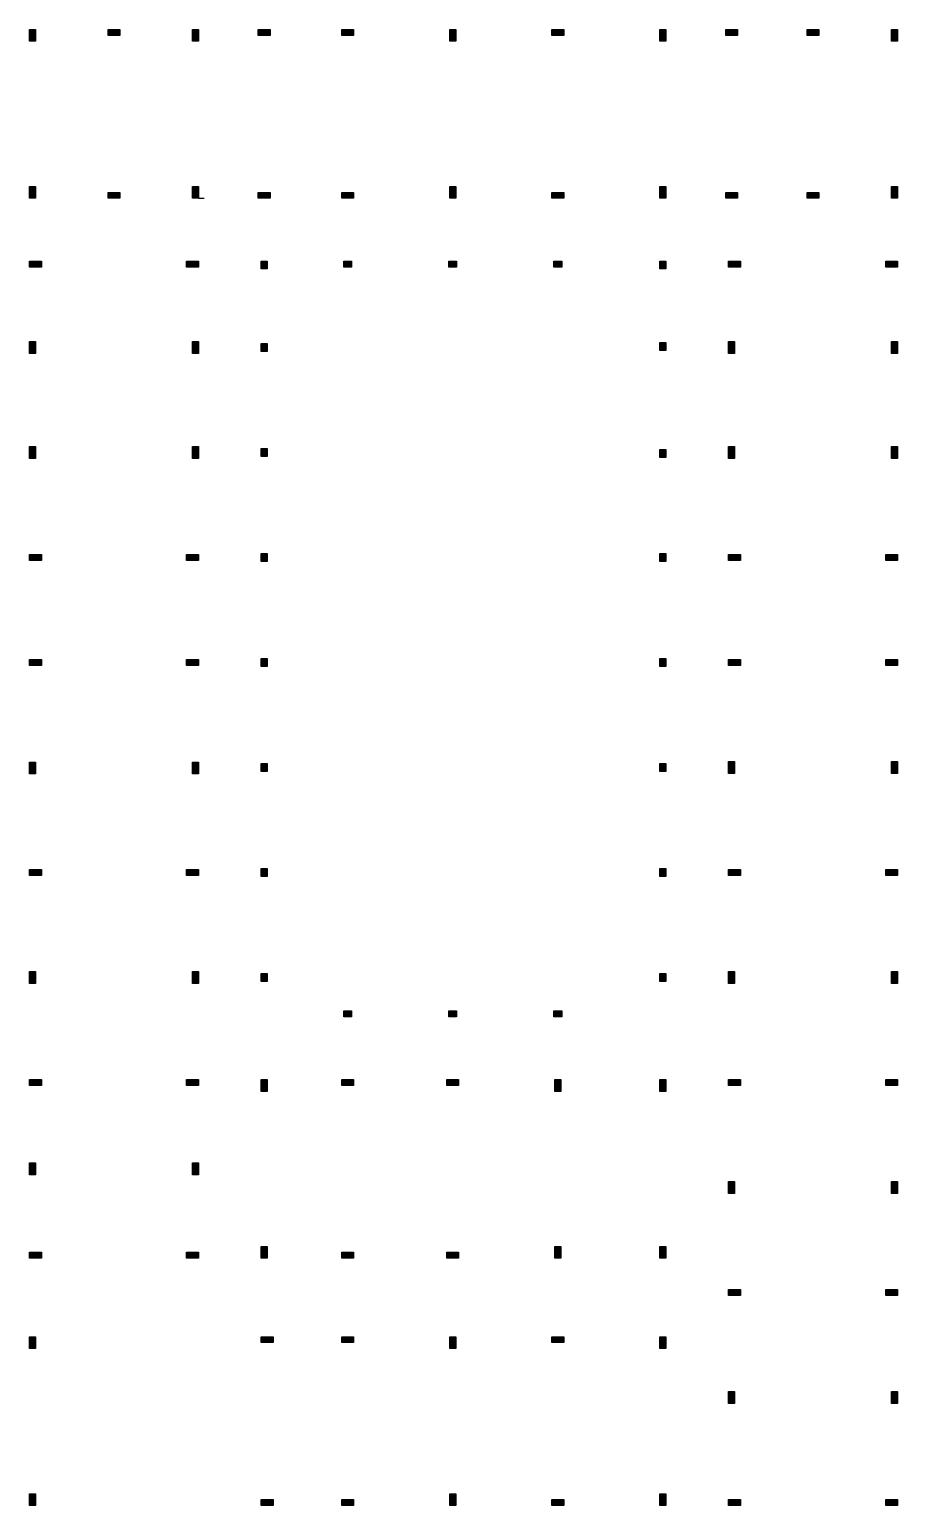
# Model space of a CAD drawing. Header units: metres. Extents: x 6102560 to 6120122, y -6664095 to -6659794.
# Drawn here: x 6120088.6 to 6120122.3, y -6664095.2 to -6664037.9 of the extents above.
import ezdxf

# ---------------------------------------------------------------- set-up
doc = ezdxf.new("R2010")
doc.units = ezdxf.units.M
doc.header["$LTSCALE"] = 500
doc.header["$MEASUREMENT"] = 0
doc.layers.get('0').update_dxf_attribs({"linetype": 'CONTINUOUS'})

# ---------------------------------------------------------------- blocks, each defined once
blk = doc.blocks.new('pillar')
h = blk.add_hatch(color=256)
h.dxf.hatch_style = 1
h.paths.add_polyline_path([(705689.1, -163837.8), (705689.1, -163853.8), (705696.1, -163853.8), (705696.1, -163837.8)])
h = blk.add_hatch(color=256)
h.dxf.hatch_style = 1
h.paths.add_polyline_path([(705809.1, -163844.8), (705825.1, -163844.8), (705825.1, -163837.8), (705809.1, -163837.8)])
h = blk.add_hatch(color=256)
h.dxf.hatch_style = 1
h.paths.add_polyline_path([(705938.1, -163837.8), (705938.1, -163853.8), (705945.1, -163853.8), (705945.1, -163837.8)])
h = blk.add_hatch(color=256)
h.dxf.hatch_style = 1
h.paths.add_polyline_path([(706038.6, -163844.8), (706054.6, -163844.8), (706054.6, -163837.8), (706038.6, -163837.8)])
h = blk.add_hatch(color=256)
h.dxf.hatch_style = 1
h.paths.add_polyline_path([(706166.1, -163844.8), (706182.1, -163844.8), (706182.1, -163837.8), (706166.1, -163837.8)])
h = blk.add_hatch(color=256)
h.dxf.hatch_style = 1
h.paths.add_polyline_path([(706331.1, -163837.8), (706331.1, -163853.8), (706338.1, -163853.8), (706338.1, -163837.8)])
h = blk.add_hatch(color=256)
h.dxf.hatch_style = 1
h.paths.add_polyline_path([(706487.1, -163844.8), (706503.1, -163844.8), (706503.1, -163837.8), (706487.1, -163837.8)])
h = blk.add_hatch(color=256)
h.dxf.hatch_style = 1
h.paths.add_polyline_path([(706652.1, -163837.8), (706652.1, -163853.8), (706659.1, -163853.8), (706659.1, -163837.8)])
h = blk.add_hatch(color=256)
h.dxf.hatch_style = 1
h.paths.add_polyline_path([(706752.6, -163844.8), (706768.6, -163844.8), (706768.6, -163837.8), (706752.6, -163837.8)])
h = blk.add_hatch(color=256)
h.dxf.hatch_style = 1
h.paths.add_polyline_path([(706877.1, -163844.8), (706893.1, -163844.8), (706893.1, -163837.8), (706877.1, -163837.8)])
h = blk.add_hatch(color=256)
h.dxf.hatch_style = 1
h.paths.add_polyline_path([(706877.1, -163844.8), (706893.1, -163844.8), (706893.1, -163837.8), (706877.1, -163837.8)])
h = blk.add_hatch(color=256)
h.dxf.hatch_style = 1
h.paths.add_polyline_path([(707006.1, -163837.8), (707006.1, -163853.8), (707013.1, -163853.8), (707013.1, -163837.8)])
h = blk.add_hatch(color=256)
h.dxf.hatch_style = 1
h.paths.add_polyline_path([(705689.1, -164077.8), (705689.1, -164093.8), (705696.1, -164093.8), (705696.1, -164077.8)])
h = blk.add_hatch(color=256)
h.dxf.hatch_style = 1
h.paths.add_polyline_path([(705938.1, -164077.8), (705938.1, -164093.8), (705945.1, -164093.8), (705945.1, -164077.8)])
h = blk.add_hatch(color=256)
h.dxf.hatch_style = 1
h.paths.add_polyline_path([(706331.1, -164077.8), (706331.1, -164093.8), (706338.1, -164093.8), (706338.1, -164077.8)])
h = blk.add_hatch(color=256)
h.dxf.hatch_style = 1
h.paths.add_polyline_path([(706652.1, -164077.8), (706652.1, -164093.8), (706659.1, -164093.8), (706659.1, -164077.8)])
h = blk.add_hatch(color=256)
h.dxf.hatch_style = 1
h.paths.add_polyline_path([(707006.1, -164077.8), (707006.1, -164093.8), (707013.1, -164093.8), (707013.1, -164077.8)])
h = blk.add_hatch(color=256)
h.dxf.hatch_style = 1
h.paths.add_polyline_path([(705809.1, -164093.8), (705825.1, -164093.8), (705825.1, -164086.8), (705809.1, -164086.8)])
h = blk.add_hatch(color=256)
h.dxf.hatch_style = 1
h.paths.add_polyline_path([(706038.6, -164093.8), (706054.6, -164093.8), (706054.6, -164086.8), (706038.6, -164086.8)])
h = blk.add_hatch(color=256)
h.dxf.hatch_style = 1
h.paths.add_polyline_path([(706166.1, -164093.8), (706182.1, -164093.8), (706182.1, -164086.8), (706166.1, -164086.8)])
h = blk.add_hatch(color=256)
h.dxf.hatch_style = 1
h.paths.add_polyline_path([(706487.1, -164093.8), (706503.1, -164093.8), (706503.1, -164086.8), (706487.1, -164086.8)])
h = blk.add_hatch(color=256)
h.dxf.hatch_style = 1
h.paths.add_polyline_path([(706752.6, -164093.8), (706768.6, -164093.8), (706768.6, -164086.8), (706752.6, -164086.8)])
h = blk.add_hatch(color=256)
h.dxf.hatch_style = 1
h.paths.add_polyline_path([(706752.6, -164093.8), (706768.6, -164093.8), (706768.6, -164086.8), (706752.6, -164086.8)])
h = blk.add_hatch(color=256)
h.dxf.hatch_style = 1
h.paths.add_polyline_path([(706877.1, -164093.8), (706893.1, -164093.8), (706893.1, -164086.8), (706877.1, -164086.8)])
h = blk.add_hatch(color=256)
h.dxf.hatch_style = 1
h.paths.add_polyline_path([(706877.1, -164093.8), (706893.1, -164093.8), (706893.1, -164086.8), (706877.1, -164086.8)])
h = blk.add_hatch(color=256)
h.dxf.hatch_style = 1
h.paths.add_polyline_path([(705689.1, -164198.8), (705705.1, -164198.8), (705705.1, -164191.8), (705689.1, -164191.8)])
h = blk.add_hatch(color=256)
h.dxf.hatch_style = 1
h.paths.add_polyline_path([(705929.1, -164198.8), (705945.1, -164198.8), (705945.1, -164191.8), (705929.1, -164191.8)])
h = blk.add_hatch(color=256)
h.dxf.hatch_style = 1
h.paths.add_polyline_path([(706050.1, -164191.8), (706043.1, -164191.8), (706043.1, -164201.8), (706050.1, -164201.8)])
h = blk.add_hatch(color=256)
h.dxf.hatch_style = 1
h.paths.add_polyline_path([(706169.1, -164191.8), (706169.1, -164198.8), (706179.1, -164198.8), (706179.1, -164191.8)])
h = blk.add_hatch(color=256)
h.dxf.hatch_style = 1
h.paths.add_polyline_path([(706329.6, -164191.8), (706329.6, -164198.8), (706339.6, -164198.8), (706339.6, -164191.8)])
h = blk.add_hatch(color=256)
h.dxf.hatch_style = 1
h.paths.add_polyline_path([(706490.1, -164191.8), (706490.1, -164198.8), (706500.1, -164198.8), (706500.1, -164191.8)])
h = blk.add_hatch(color=256)
h.dxf.hatch_style = 1
h.paths.add_polyline_path([(706652.1, -164201.8), (706659.1, -164201.8), (706659.1, -164191.8), (706652.1, -164191.8)])
h = blk.add_hatch(color=256)
h.dxf.hatch_style = 1
h.paths.add_polyline_path([(706757.1, -164198.8), (706773.1, -164198.8), (706773.1, -164191.8), (706757.1, -164191.8)])
h = blk.add_hatch(color=256)
h.dxf.hatch_style = 1
h.paths.add_polyline_path([(706997.1, -164198.8), (707013.1, -164198.8), (707013.1, -164191.8), (706997.1, -164191.8)])
h = blk.add_hatch(color=256)
h.dxf.hatch_style = 1
h.paths.add_polyline_path([(705696.1, -164330.8), (705696.1, -164314.8), (705689.1, -164314.8), (705689.1, -164330.8)])
h = blk.add_hatch(color=256)
h.dxf.hatch_style = 1
h.paths.add_polyline_path([(705945.1, -164330.8), (705945.1, -164314.8), (705938.1, -164314.8), (705938.1, -164330.8)])
h = blk.add_hatch(color=256)
h.dxf.hatch_style = 1
h.paths.add_polyline_path([(706043.1, -164327.8), (706050.1, -164327.8), (706050.1, -164317.8), (706043.1, -164317.8)])
h = blk.add_hatch(color=256)
h.dxf.hatch_style = 1
h.paths.add_polyline_path([(706652.1, -164326.3), (706659.1, -164326.3), (706659.1, -164316.3), (706652.1, -164316.3)])
h = blk.add_hatch(color=256)
h.dxf.hatch_style = 1
h.paths.add_polyline_path([(706764.1, -164330.8), (706764.1, -164314.8), (706757.1, -164314.8), (706757.1, -164330.8)])
h = blk.add_hatch(color=256)
h.dxf.hatch_style = 1
h.paths.add_polyline_path([(707013.1, -164330.8), (707013.1, -164314.8), (707006.1, -164314.8), (707006.1, -164330.8)])
h = blk.add_hatch(color=256)
h.dxf.hatch_style = 1
h.paths.add_polyline_path([(705696.1, -164491.3), (705696.1, -164475.3), (705689.1, -164475.3), (705689.1, -164491.3)])
h = blk.add_hatch(color=256)
h.dxf.hatch_style = 1
h.paths.add_polyline_path([(705945.1, -164491.3), (705945.1, -164475.3), (705938.1, -164475.3), (705938.1, -164491.3)])
h = blk.add_hatch(color=256)
h.dxf.hatch_style = 1
h.paths.add_polyline_path([(706043.1, -164488.3), (706050.1, -164488.3), (706050.1, -164478.3), (706043.1, -164478.3)])
h = blk.add_hatch(color=256)
h.dxf.hatch_style = 1
h.paths.add_polyline_path([(706652.1, -164489.8), (706659.1, -164489.8), (706659.1, -164479.8), (706652.1, -164479.8)])
h = blk.add_hatch(color=256)
h.dxf.hatch_style = 1
h.paths.add_polyline_path([(706764.1, -164491.3), (706764.1, -164475.3), (706757.1, -164475.3), (706757.1, -164491.3)])
h = blk.add_hatch(color=256)
h.dxf.hatch_style = 1
h.paths.add_polyline_path([(707013.1, -164491.3), (707013.1, -164475.3), (707006.1, -164475.3), (707006.1, -164491.3)])
at = {"ltscale": 0.05}
h = blk.add_hatch(color=256, dxfattribs=at)
h.dxf.hatch_style = 1
h.paths.add_polyline_path([(705689.1, -164647.3), (705705.1, -164647.3), (705705.1, -164640.3), (705689.1, -164640.3)])
h = blk.add_hatch(color=256, dxfattribs=at)
h.dxf.hatch_style = 1
h.paths.add_polyline_path([(705929.1, -164647.3), (705945.1, -164647.3), (705945.1, -164640.3), (705929.1, -164640.3)])
h = blk.add_hatch(color=256)
h.dxf.hatch_style = 1
h.paths.add_polyline_path([(706043.1, -164648.8), (706050.1, -164648.8), (706050.1, -164638.8), (706043.1, -164638.8)])
h = blk.add_hatch(color=256)
h.dxf.hatch_style = 1
h.paths.add_polyline_path([(706652.1, -164648.8), (706659.1, -164648.8), (706659.1, -164638.8), (706652.1, -164638.8)])
h = blk.add_hatch(color=256)
h.dxf.hatch_style = 1
h.paths.add_polyline_path([(706757.1, -164647.3), (706773.1, -164647.3), (706773.1, -164640.3), (706757.1, -164640.3)])
h = blk.add_hatch(color=256)
h.dxf.hatch_style = 1
h.paths.add_polyline_path([(706997.1, -164647.3), (707013.1, -164647.3), (707013.1, -164640.3), (706997.1, -164640.3)])
h = blk.add_hatch(color=256, dxfattribs=at)
h.dxf.hatch_style = 1
h.paths.add_polyline_path([(705689.1, -164807.8), (705705.1, -164807.8), (705705.1, -164800.8), (705689.1, -164800.8)])
h = blk.add_hatch(color=256, dxfattribs=at)
h.dxf.hatch_style = 1
h.paths.add_polyline_path([(705929.1, -164807.8), (705945.1, -164807.8), (705945.1, -164800.8), (705929.1, -164800.8)])
h = blk.add_hatch(color=256)
h.dxf.hatch_style = 1
h.paths.add_polyline_path([(706043.1, -164809.3), (706050.1, -164809.3), (706050.1, -164799.3), (706043.1, -164799.3)])
h = blk.add_hatch(color=256)
h.dxf.hatch_style = 1
h.paths.add_polyline_path([(706652.1, -164809.3), (706659.1, -164809.3), (706659.1, -164799.3), (706652.1, -164799.3)])
h = blk.add_hatch(color=256)
h.dxf.hatch_style = 1
h.paths.add_polyline_path([(706757.1, -164807.8), (706773.1, -164807.8), (706773.1, -164800.8), (706757.1, -164800.8)])
h = blk.add_hatch(color=256)
h.dxf.hatch_style = 1
h.paths.add_polyline_path([(706997.1, -164807.8), (707013.1, -164807.8), (707013.1, -164800.8), (706997.1, -164800.8)])
h = blk.add_hatch(color=256)
h.dxf.hatch_style = 1
h.paths.add_polyline_path([(705696.1, -164973.5), (705696.1, -164957.5), (705689.1, -164957.5), (705689.1, -164973.5)])
h = blk.add_hatch(color=256)
h.dxf.hatch_style = 1
h.paths.add_polyline_path([(705945.1, -164973.5), (705945.1, -164957.5), (705938.1, -164957.5), (705938.1, -164973.5)])
h = blk.add_hatch(color=256)
h.dxf.hatch_style = 1
h.paths.add_polyline_path([(706764.1, -164972.8), (706764.1, -164956.8), (706757.1, -164956.8), (706757.1, -164972.8)])
h = blk.add_hatch(color=256)
h.dxf.hatch_style = 1
h.paths.add_polyline_path([(707013.1, -164972.8), (707013.1, -164956.8), (707006.1, -164956.8), (707006.1, -164972.8)])
h = blk.add_hatch(color=256)
h.dxf.hatch_style = 1
h.paths.add_polyline_path([(706043.1, -164969.8), (706050.1, -164969.8), (706050.1, -164959.8), (706043.1, -164959.8)])
h = blk.add_hatch(color=256)
h.dxf.hatch_style = 1
h.paths.add_polyline_path([(706652.1, -164969.8), (706659.1, -164969.8), (706659.1, -164959.8), (706652.1, -164959.8)])
h = blk.add_hatch(color=256, dxfattribs=at)
h.dxf.hatch_style = 1
h.paths.add_polyline_path([(705689.1, -165128.8), (705705.1, -165128.8), (705705.1, -165121.8), (705689.1, -165121.8)])
h = blk.add_hatch(color=256, dxfattribs=at)
h.dxf.hatch_style = 1
h.paths.add_polyline_path([(705929.1, -165128.8), (705945.1, -165128.8), (705945.1, -165121.8), (705929.1, -165121.8)])
h = blk.add_hatch(color=256)
h.dxf.hatch_style = 1
h.paths.add_polyline_path([(706043.1, -165130.3), (706050.1, -165130.3), (706050.1, -165120.3), (706043.1, -165120.3)])
h = blk.add_hatch(color=256)
h.dxf.hatch_style = 1
h.paths.add_polyline_path([(706652.1, -165130.3), (706659.1, -165130.3), (706659.1, -165120.3), (706652.1, -165120.3)])
h = blk.add_hatch(color=256)
h.dxf.hatch_style = 1
h.paths.add_polyline_path([(706757.1, -165128.8), (706773.1, -165128.8), (706773.1, -165121.8), (706757.1, -165121.8)])
h = blk.add_hatch(color=256)
h.dxf.hatch_style = 1
h.paths.add_polyline_path([(706997.1, -165128.8), (707013.1, -165128.8), (707013.1, -165121.8), (706997.1, -165121.8)])
h = blk.add_hatch(color=256)
h.dxf.hatch_style = 1
h.paths.add_polyline_path([(705696.1, -165293.8), (705696.1, -165277.8), (705689.1, -165277.8), (705689.1, -165293.8)])
h = blk.add_hatch(color=256)
h.dxf.hatch_style = 1
h.paths.add_polyline_path([(705945.1, -165293.8), (705945.1, -165277.8), (705938.1, -165277.8), (705938.1, -165293.8)])
h = blk.add_hatch(color=256)
h.dxf.hatch_style = 1
h.paths.add_polyline_path([(706043.1, -165290.8), (706050.1, -165290.8), (706050.1, -165280.8), (706043.1, -165280.8)])
h = blk.add_hatch(color=256)
h.dxf.hatch_style = 1
h.paths.add_polyline_path([(706652.1, -165290.8), (706659.1, -165290.8), (706659.1, -165280.8), (706652.1, -165280.8)])
h = blk.add_hatch(color=256)
h.dxf.hatch_style = 1
h.paths.add_polyline_path([(706764.1, -165293.8), (706764.1, -165277.8), (706757.1, -165277.8), (706757.1, -165293.8)])
h = blk.add_hatch(color=256)
h.dxf.hatch_style = 1
h.paths.add_polyline_path([(707013.1, -165293.8), (707013.1, -165277.8), (707006.1, -165277.8), (707006.1, -165293.8)])
h = blk.add_hatch(color=256)
h.dxf.hatch_style = 1
h.paths.add_polyline_path([(706169.1, -165337.8), (706169.1, -165344.8), (706179.1, -165344.8), (706179.1, -165337.8)])
h = blk.add_hatch(color=256)
h.dxf.hatch_style = 1
h.paths.add_polyline_path([(706329.6, -165337.8), (706329.6, -165344.8), (706339.6, -165344.8), (706339.6, -165337.8)])
h = blk.add_hatch(color=256)
h.dxf.hatch_style = 1
h.paths.add_polyline_path([(706490.1, -165337.8), (706490.1, -165344.8), (706500.1, -165344.8), (706500.1, -165337.8)])
h = blk.add_hatch(color=256, dxfattribs=at)
h.dxf.hatch_style = 1
h.paths.add_polyline_path([(705689.1, -165449.8), (705705.1, -165449.8), (705705.1, -165442.8), (705689.1, -165442.8)])
h = blk.add_hatch(color=256, dxfattribs=at)
h.dxf.hatch_style = 1
h.paths.add_polyline_path([(705929.1, -165449.8), (705945.1, -165449.8), (705945.1, -165442.8), (705929.1, -165442.8)])
h = blk.add_hatch(color=256)
h.dxf.hatch_style = 1
h.paths.add_polyline_path([(706050.1, -165458.8), (706050.1, -165442.8), (706043.1, -165442.8), (706043.1, -165458.8)])
h = blk.add_hatch(color=256)
h.dxf.hatch_style = 1
h.paths.add_polyline_path([(706166.1, -165449.8), (706182.1, -165449.8), (706182.1, -165442.8), (706166.1, -165442.8)])
h = blk.add_hatch(color=256)
h.dxf.hatch_style = 1
h.paths.add_polyline_path([(706326.6, -165449.8), (706342.6, -165449.8), (706342.6, -165442.8), (706326.6, -165442.8)])
h = blk.add_hatch(color=256)
h.dxf.hatch_style = 1
h.paths.add_polyline_path([(706498.6, -165458.8), (706498.6, -165442.8), (706491.6, -165442.8), (706491.6, -165458.8)])
h = blk.add_hatch(color=256)
h.dxf.hatch_style = 1
h.paths.add_polyline_path([(706659.1, -165458.8), (706659.1, -165442.8), (706652.1, -165442.8), (706652.1, -165458.8)])
h = blk.add_hatch(color=256)
h.dxf.hatch_style = 1
h.paths.add_polyline_path([(706757.1, -165449.8), (706773.1, -165449.8), (706773.1, -165442.8), (706757.1, -165442.8)])
h = blk.add_hatch(color=256)
h.dxf.hatch_style = 1
h.paths.add_polyline_path([(706997.1, -165449.8), (707013.1, -165449.8), (707013.1, -165442.8), (706997.1, -165442.8)])
h = blk.add_hatch(color=256)
h.dxf.hatch_style = 1
h.paths.add_polyline_path([(705696.1, -165586.3), (705696.1, -165570.3), (705689.1, -165570.3), (705689.1, -165586.3)])
h = blk.add_hatch(color=256)
h.dxf.hatch_style = 1
h.paths.add_polyline_path([(705945.1, -165586.3), (705945.1, -165570.3), (705938.1, -165570.3), (705938.1, -165586.3)])
h = blk.add_hatch(color=256)
h.dxf.hatch_style = 1
h.paths.add_polyline_path([(706764.1, -165614.8), (706764.1, -165598.8), (706757.1, -165598.8), (706757.1, -165614.8)])
h = blk.add_hatch(color=256)
h.dxf.hatch_style = 1
h.paths.add_polyline_path([(707013.1, -165614.8), (707013.1, -165598.8), (707006.1, -165598.8), (707006.1, -165614.8)])
h = blk.add_hatch(color=256)
h.dxf.hatch_style = 1
h.paths.add_polyline_path([(706050.1, -165713.8), (706050.1, -165697.8), (706043.1, -165697.8), (706043.1, -165713.8)])
h = blk.add_hatch(color=256)
h.dxf.hatch_style = 1
h.paths.add_polyline_path([(706498.6, -165713.8), (706498.6, -165697.8), (706491.6, -165697.8), (706491.6, -165713.8)])
h = blk.add_hatch(color=256)
h.dxf.hatch_style = 1
h.paths.add_polyline_path([(706659.1, -165713.8), (706659.1, -165697.8), (706652.1, -165697.8), (706652.1, -165713.8)])
h = blk.add_hatch(color=256, dxfattribs=at)
h.dxf.hatch_style = 1
h.paths.add_polyline_path([(705689.1, -165713.8), (705705.1, -165713.8), (705705.1, -165706.8), (705689.1, -165706.8)])
h = blk.add_hatch(color=256, dxfattribs=at)
h.dxf.hatch_style = 1
h.paths.add_polyline_path([(705929.1, -165713.8), (705945.1, -165713.8), (705945.1, -165706.8), (705929.1, -165706.8)])
h = blk.add_hatch(color=256)
h.dxf.hatch_style = 1
h.paths.add_polyline_path([(706166.1, -165713.8), (706182.1, -165713.8), (706182.1, -165706.8), (706166.1, -165706.8)])
h = blk.add_hatch(color=256)
h.dxf.hatch_style = 1
h.paths.add_polyline_path([(706326.6, -165713.8), (706342.6, -165713.8), (706342.6, -165706.8), (706326.6, -165706.8)])
h = blk.add_hatch(color=256)
h.dxf.hatch_style = 1
h.paths.add_polyline_path([(706757.1, -165770.8), (706773.1, -165770.8), (706773.1, -165763.8), (706757.1, -165763.8)])
h = blk.add_hatch(color=256)
h.dxf.hatch_style = 1
h.paths.add_polyline_path([(706997.1, -165770.8), (707013.1, -165770.8), (707013.1, -165763.8), (706997.1, -165763.8)])
h = blk.add_hatch(color=256)
h.dxf.hatch_style = 1
h.paths.add_polyline_path([(705696.1, -165851.8), (705696.1, -165835.8), (705689.1, -165835.8), (705689.1, -165851.8)])
h = blk.add_hatch(color=256, dxfattribs=at)
h.dxf.hatch_style = 1
h.paths.add_polyline_path([(706043.1, -165842.8), (706059.1, -165842.8), (706059.1, -165835.8), (706043.1, -165835.8)])
h = blk.add_hatch(color=256)
h.dxf.hatch_style = 1
h.paths.add_polyline_path([(706166.1, -165842.8), (706182.1, -165842.8), (706182.1, -165835.8), (706166.1, -165835.8)])
h = blk.add_hatch(color=256)
h.dxf.hatch_style = 1
h.paths.add_polyline_path([(706338.1, -165851.8), (706338.1, -165835.8), (706331.1, -165835.8), (706331.1, -165851.8)])
h = blk.add_hatch(color=256)
h.dxf.hatch_style = 1
h.paths.add_polyline_path([(706487.1, -165842.8), (706503.1, -165842.8), (706503.1, -165835.8), (706487.1, -165835.8)])
h = blk.add_hatch(color=256)
h.dxf.hatch_style = 1
h.paths.add_polyline_path([(706659.1, -165851.8), (706659.1, -165835.8), (706652.1, -165835.8), (706652.1, -165851.8)])
h = blk.add_hatch(color=256)
h.dxf.hatch_style = 1
h.paths.add_polyline_path([(706764.1, -165935.8), (706764.1, -165919.8), (706757.1, -165919.8), (706757.1, -165935.8)])
h = blk.add_hatch(color=256)
h.dxf.hatch_style = 1
h.paths.add_polyline_path([(707013.1, -165935.8), (707013.1, -165919.8), (707006.1, -165919.8), (707006.1, -165935.8)])
h = blk.add_hatch(color=256)
h.dxf.hatch_style = 1
h.paths.add_polyline_path([(705696.1, -166091.8), (705696.1, -166075.8), (705689.1, -166075.8), (705689.1, -166091.8)])
h = blk.add_hatch(color=256)
h.dxf.hatch_style = 1
h.paths.add_polyline_path([(706043.1, -166091.8), (706059.1, -166091.8), (706059.1, -166084.8), (706043.1, -166084.8)])
h = blk.add_hatch(color=256)
h.dxf.hatch_style = 1
h.paths.add_polyline_path([(706166.1, -166091.8), (706182.1, -166091.8), (706182.1, -166084.8), (706166.1, -166084.8)])
h = blk.add_hatch(color=256)
h.dxf.hatch_style = 1
h.paths.add_polyline_path([(706338.1, -166091.8), (706338.1, -166075.8), (706331.1, -166075.8), (706331.1, -166091.8)])
h = blk.add_hatch(color=256)
h.dxf.hatch_style = 1
h.paths.add_polyline_path([(706487.1, -166091.8), (706503.1, -166091.8), (706503.1, -166084.8), (706487.1, -166084.8)])
h = blk.add_hatch(color=256)
h.dxf.hatch_style = 1
h.paths.add_polyline_path([(706659.1, -166091.8), (706659.1, -166075.8), (706652.1, -166075.8), (706652.1, -166091.8)])
h = blk.add_hatch(color=256)
h.dxf.hatch_style = 1
h.paths.add_polyline_path([(706757.1, -166091.8), (706773.1, -166091.8), (706773.1, -166084.8), (706757.1, -166084.8)])
h = blk.add_hatch(color=256)
h.dxf.hatch_style = 1
h.paths.add_polyline_path([(706997.1, -166091.8), (707013.1, -166091.8), (707013.1, -166084.8), (706997.1, -166084.8)])
for points in [[(705688.1, -163854.8), (705688.1, -163836.8), (705697.1, -163836.8), (705697.1, -163854.8)], [(705689.1, -163853.8), (705689.1, -163837.8), (705696.1, -163837.8), (705696.1, -163853.8)], [(705826.1, -163845.8), (705808.1, -163845.8), (705808.1, -163836.8), (705826.1, -163836.8)], [(705825.1, -163844.8), (705809.1, -163844.8), (705809.1, -163837.8), (705825.1, -163837.8)], [(705937.1, -163854.8), (705937.1, -163836.8), (705946.1, -163836.8), (705946.1, -163854.8)], [(705938.1, -163853.8), (705938.1, -163837.8), (705945.1, -163837.8), (705945.1, -163853.8)], [(706055.6, -163845.8), (706037.6, -163845.8), (706037.6, -163836.8), (706055.6, -163836.8)], [(706054.6, -163844.8), (706038.6, -163844.8), (706038.6, -163837.8), (706054.6, -163837.8)], [(706183.1, -163845.8), (706165.1, -163845.8), (706165.1, -163836.8), (706183.1, -163836.8)], [(706182.1, -163844.8), (706166.1, -163844.8), (706166.1, -163837.8), (706182.1, -163837.8)], [(706330.1, -163854.8), (706330.1, -163836.8), (706339.1, -163836.8), (706339.1, -163854.8)], [(706331.1, -163853.8), (706331.1, -163837.8), (706338.1, -163837.8), (706338.1, -163853.8)], [(706504.1, -163845.8), (706486.1, -163845.8), (706486.1, -163836.8), (706504.1, -163836.8)], [(706503.1, -163844.8), (706487.1, -163844.8), (706487.1, -163837.8), (706503.1, -163837.8)], [(706651.1, -163854.8), (706651.1, -163836.8), (706660.1, -163836.8), (706660.1, -163854.8)], [(706652.1, -163853.8), (706652.1, -163837.8), (706659.1, -163837.8), (706659.1, -163853.8)], [(706769.6, -163845.8), (706751.6, -163845.8), (706751.6, -163836.8), (706769.6, -163836.8)], [(706768.6, -163844.8), (706752.6, -163844.8), (706752.6, -163837.8), (706768.6, -163837.8)], [(706894.1, -163845.8), (706876.1, -163845.8), (706876.1, -163836.8), (706894.1, -163836.8)], [(706894.1, -163845.8), (706876.1, -163845.8), (706876.1, -163836.8), (706894.1, -163836.8)], [(706893.1, -163844.8), (706877.1, -163844.8), (706877.1, -163837.8), (706893.1, -163837.8)], [(706893.1, -163844.8), (706877.1, -163844.8), (706877.1, -163837.8), (706893.1, -163837.8)], [(707005.1, -163854.8), (707005.1, -163836.8), (707014.1, -163836.8), (707014.1, -163854.8)], [(707006.1, -163853.8), (707006.1, -163837.8), (707013.1, -163837.8), (707013.1, -163853.8)], [(705688.1, -164094.8), (705688.1, -164076.8), (705697.1, -164076.8), (705697.1, -164094.8)], [(705689.1, -164093.8), (705689.1, -164077.8), (705696.1, -164077.8), (705696.1, -164093.8)], [(705937.1, -164094.8), (705937.1, -164076.8), (705946.1, -164076.8), (705946.1, -164094.8)], [(705938.1, -164093.8), (705938.1, -164077.8), (705945.1, -164077.8), (705945.1, -164093.8)], [(706330.1, -164094.8), (706330.1, -164076.8), (706339.1, -164076.8), (706339.1, -164094.8)], [(706331.1, -164093.8), (706331.1, -164077.8), (706338.1, -164077.8), (706338.1, -164093.8)], [(706651.1, -164094.8), (706651.1, -164076.8), (706660.1, -164076.8), (706660.1, -164094.8)], [(706652.1, -164093.8), (706652.1, -164077.8), (706659.1, -164077.8), (706659.1, -164093.8)], [(707005.1, -164094.8), (707005.1, -164076.8), (707014.1, -164076.8), (707014.1, -164094.8)], [(707006.1, -164093.8), (707006.1, -164077.8), (707013.1, -164077.8), (707013.1, -164093.8)], [(705826.1, -164094.8), (705808.1, -164094.8), (705808.1, -164085.8), (705826.1, -164085.8)], [(705825.1, -164093.8), (705809.1, -164093.8), (705809.1, -164086.8), (705825.1, -164086.8)], [(706055.6, -164094.8), (706037.6, -164094.8), (706037.6, -164085.8), (706055.6, -164085.8)], [(706054.6, -164093.8), (706038.6, -164093.8), (706038.6, -164086.8), (706054.6, -164086.8)], [(706183.1, -164094.8), (706165.1, -164094.8), (706165.1, -164085.8), (706183.1, -164085.8)], [(706182.1, -164093.8), (706166.1, -164093.8), (706166.1, -164086.8), (706182.1, -164086.8)], [(706504.1, -164094.8), (706486.1, -164094.8), (706486.1, -164085.8), (706504.1, -164085.8)], [(706503.1, -164093.8), (706487.1, -164093.8), (706487.1, -164086.8), (706503.1, -164086.8)], [(706769.6, -164094.8), (706751.6, -164094.8), (706751.6, -164085.8), (706769.6, -164085.8)], [(706769.6, -164094.8), (706751.6, -164094.8), (706751.6, -164085.8), (706769.6, -164085.8)], [(706768.6, -164093.8), (706752.6, -164093.8), (706752.6, -164086.8), (706768.6, -164086.8)], [(706768.6, -164093.8), (706752.6, -164093.8), (706752.6, -164086.8), (706768.6, -164086.8)], [(706894.1, -164094.8), (706876.1, -164094.8), (706876.1, -164085.8), (706894.1, -164085.8)], [(706894.1, -164094.8), (706876.1, -164094.8), (706876.1, -164085.8), (706894.1, -164085.8)], [(706893.1, -164093.8), (706877.1, -164093.8), (706877.1, -164086.8), (706893.1, -164086.8)], [(706893.1, -164093.8), (706877.1, -164093.8), (706877.1, -164086.8), (706893.1, -164086.8)], [(705706.1, -164199.8), (705688.1, -164199.8), (705688.1, -164190.8), (705706.1, -164190.8)], [(705946.1, -164199.8), (705928.1, -164199.8), (705928.1, -164190.8), (705946.1, -164190.8)], [(706042.1, -164190.8), (706051.1, -164190.8), (706051.1, -164202.8), (706042.1, -164202.8)], [(706168.1, -164199.8), (706168.1, -164190.8), (706180.1, -164190.8), (706180.1, -164199.8)], [(706328.6, -164199.8), (706328.6, -164190.8), (706340.6, -164190.8), (706340.6, -164199.8)], [(706489.1, -164199.8), (706489.1, -164190.8), (706501.1, -164190.8), (706501.1, -164199.8)], [(706660.1, -164202.8), (706651.1, -164202.8), (706651.1, -164190.8), (706660.1, -164190.8)], [(706774.1, -164199.8), (706756.1, -164199.8), (706756.1, -164190.8), (706774.1, -164190.8)], [(707014.1, -164199.8), (706996.1, -164199.8), (706996.1, -164190.8), (707014.1, -164190.8)], [(705705.1, -164198.8), (705689.1, -164198.8), (705689.1, -164191.8), (705705.1, -164191.8)], [(705945.1, -164198.8), (705929.1, -164198.8), (705929.1, -164191.8), (705945.1, -164191.8)], [(706043.1, -164191.8), (706050.1, -164191.8), (706050.1, -164201.8), (706043.1, -164201.8)], [(706169.1, -164198.8), (706169.1, -164191.8), (706179.1, -164191.8), (706179.1, -164198.8)], [(706329.6, -164198.8), (706329.6, -164191.8), (706339.6, -164191.8), (706339.6, -164198.8)], [(706490.1, -164198.8), (706490.1, -164191.8), (706500.1, -164191.8), (706500.1, -164198.8)], [(706659.1, -164201.8), (706652.1, -164201.8), (706652.1, -164191.8), (706659.1, -164191.8)], [(706773.1, -164198.8), (706757.1, -164198.8), (706757.1, -164191.8), (706773.1, -164191.8)], [(707013.1, -164198.8), (706997.1, -164198.8), (706997.1, -164191.8), (707013.1, -164191.8)], [(705697.1, -164313.8), (705697.1, -164331.8), (705688.1, -164331.8), (705688.1, -164313.8)], [(705696.1, -164314.8), (705696.1, -164330.8), (705689.1, -164330.8), (705689.1, -164314.8)], [(705946.1, -164313.8), (705946.1, -164331.8), (705937.1, -164331.8), (705937.1, -164313.8)], [(705945.1, -164314.8), (705945.1, -164330.8), (705938.1, -164330.8), (705938.1, -164314.8)], [(706051.1, -164328.8), (706042.1, -164328.8), (706042.1, -164316.8), (706051.1, -164316.8)], [(706050.1, -164327.8), (706043.1, -164327.8), (706043.1, -164317.8), (706050.1, -164317.8)], [(706660.1, -164327.3), (706651.1, -164327.3), (706651.1, -164315.3), (706660.1, -164315.3)], [(706659.1, -164326.3), (706652.1, -164326.3), (706652.1, -164316.3), (706659.1, -164316.3)], [(706765.1, -164313.8), (706765.1, -164331.8), (706756.1, -164331.8), (706756.1, -164313.8)], [(706764.1, -164314.8), (706764.1, -164330.8), (706757.1, -164330.8), (706757.1, -164314.8)], [(707014.1, -164313.8), (707014.1, -164331.8), (707005.1, -164331.8), (707005.1, -164313.8)], [(707013.1, -164314.8), (707013.1, -164330.8), (707006.1, -164330.8), (707006.1, -164314.8)], [(705697.1, -164474.3), (705697.1, -164492.3), (705688.1, -164492.3), (705688.1, -164474.3)], [(705696.1, -164475.3), (705696.1, -164491.3), (705689.1, -164491.3), (705689.1, -164475.3)], [(705946.1, -164474.3), (705946.1, -164492.3), (705937.1, -164492.3), (705937.1, -164474.3)], [(705945.1, -164475.3), (705945.1, -164491.3), (705938.1, -164491.3), (705938.1, -164475.3)], [(706051.1, -164489.3), (706042.1, -164489.3), (706042.1, -164477.3), (706051.1, -164477.3)], [(706050.1, -164488.3), (706043.1, -164488.3), (706043.1, -164478.3), (706050.1, -164478.3)], [(706660.1, -164490.8), (706651.1, -164490.8), (706651.1, -164478.8), (706660.1, -164478.8)], [(706659.1, -164489.8), (706652.1, -164489.8), (706652.1, -164479.8), (706659.1, -164479.8)], [(706765.1, -164474.3), (706765.1, -164492.3), (706756.1, -164492.3), (706756.1, -164474.3)], [(706764.1, -164475.3), (706764.1, -164491.3), (706757.1, -164491.3), (706757.1, -164475.3)], [(707014.1, -164474.3), (707014.1, -164492.3), (707005.1, -164492.3), (707005.1, -164474.3)], [(707013.1, -164475.3), (707013.1, -164491.3), (707006.1, -164491.3), (707006.1, -164475.3)], [(705706.1, -164648.3), (705688.1, -164648.3), (705688.1, -164639.3), (705706.1, -164639.3)], [(705705.1, -164647.3), (705689.1, -164647.3), (705689.1, -164640.3), (705705.1, -164640.3)], [(705946.1, -164648.3), (705928.1, -164648.3), (705928.1, -164639.3), (705946.1, -164639.3)], [(705945.1, -164647.3), (705929.1, -164647.3), (705929.1, -164640.3), (705945.1, -164640.3)], [(706051.1, -164649.8), (706042.1, -164649.8), (706042.1, -164637.8), (706051.1, -164637.8)], [(706050.1, -164648.8), (706043.1, -164648.8), (706043.1, -164638.8), (706050.1, -164638.8)], [(706660.1, -164649.8), (706651.1, -164649.8), (706651.1, -164637.8), (706660.1, -164637.8)], [(706659.1, -164648.8), (706652.1, -164648.8), (706652.1, -164638.8), (706659.1, -164638.8)], [(706774.1, -164648.3), (706756.1, -164648.3), (706756.1, -164639.3), (706774.1, -164639.3)], [(706773.1, -164647.3), (706757.1, -164647.3), (706757.1, -164640.3), (706773.1, -164640.3)], [(707014.1, -164648.3), (706996.1, -164648.3), (706996.1, -164639.3), (707014.1, -164639.3)], [(707013.1, -164647.3), (706997.1, -164647.3), (706997.1, -164640.3), (707013.1, -164640.3)], [(705706.1, -164808.8), (705688.1, -164808.8), (705688.1, -164799.8), (705706.1, -164799.8)], [(705705.1, -164807.8), (705689.1, -164807.8), (705689.1, -164800.8), (705705.1, -164800.8)], [(705946.1, -164808.8), (705928.1, -164808.8), (705928.1, -164799.8), (705946.1, -164799.8)], [(705945.1, -164807.8), (705929.1, -164807.8), (705929.1, -164800.8), (705945.1, -164800.8)], [(706051.1, -164810.3), (706042.1, -164810.3), (706042.1, -164798.3), (706051.1, -164798.3)], [(706050.1, -164809.3), (706043.1, -164809.3), (706043.1, -164799.3), (706050.1, -164799.3)], [(706660.1, -164810.3), (706651.1, -164810.3), (706651.1, -164798.3), (706660.1, -164798.3)], [(706659.1, -164809.3), (706652.1, -164809.3), (706652.1, -164799.3), (706659.1, -164799.3)], [(706774.1, -164808.8), (706756.1, -164808.8), (706756.1, -164799.8), (706774.1, -164799.8)], [(706773.1, -164807.8), (706757.1, -164807.8), (706757.1, -164800.8), (706773.1, -164800.8)], [(707014.1, -164808.8), (706996.1, -164808.8), (706996.1, -164799.8), (707014.1, -164799.8)], [(707013.1, -164807.8), (706997.1, -164807.8), (706997.1, -164800.8), (707013.1, -164800.8)], [(705697.1, -164956.5), (705697.1, -164974.5), (705688.1, -164974.5), (705688.1, -164956.5)], [(705696.1, -164957.5), (705696.1, -164973.5), (705689.1, -164973.5), (705689.1, -164957.5)], [(705946.1, -164956.5), (705946.1, -164974.5), (705937.1, -164974.5), (705937.1, -164956.5)], [(705945.1, -164957.5), (705945.1, -164973.5), (705938.1, -164973.5), (705938.1, -164957.5)], [(706765.1, -164955.8), (706765.1, -164973.8), (706756.1, -164973.8), (706756.1, -164955.8)], [(706764.1, -164956.8), (706764.1, -164972.8), (706757.1, -164972.8), (706757.1, -164956.8)], [(707014.1, -164955.8), (707014.1, -164973.8), (707005.1, -164973.8), (707005.1, -164955.8)], [(707013.1, -164956.8), (707013.1, -164972.8), (707006.1, -164972.8), (707006.1, -164956.8)], [(706051.1, -164970.8), (706042.1, -164970.8), (706042.1, -164958.8), (706051.1, -164958.8)], [(706050.1, -164969.8), (706043.1, -164969.8), (706043.1, -164959.8), (706050.1, -164959.8)], [(706660.1, -164970.8), (706651.1, -164970.8), (706651.1, -164958.8), (706660.1, -164958.8)], [(706659.1, -164969.8), (706652.1, -164969.8), (706652.1, -164959.8), (706659.1, -164959.8)], [(705706.1, -165129.8), (705688.1, -165129.8), (705688.1, -165120.8), (705706.1, -165120.8)], [(705705.1, -165128.8), (705689.1, -165128.8), (705689.1, -165121.8), (705705.1, -165121.8)], [(705946.1, -165129.8), (705928.1, -165129.8), (705928.1, -165120.8), (705946.1, -165120.8)], [(705945.1, -165128.8), (705929.1, -165128.8), (705929.1, -165121.8), (705945.1, -165121.8)], [(706051.1, -165131.3), (706042.1, -165131.3), (706042.1, -165119.3), (706051.1, -165119.3)], [(706050.1, -165130.3), (706043.1, -165130.3), (706043.1, -165120.3), (706050.1, -165120.3)], [(706660.1, -165131.3), (706651.1, -165131.3), (706651.1, -165119.3), (706660.1, -165119.3)], [(706659.1, -165130.3), (706652.1, -165130.3), (706652.1, -165120.3), (706659.1, -165120.3)], [(706774.1, -165129.8), (706756.1, -165129.8), (706756.1, -165120.8), (706774.1, -165120.8)], [(706773.1, -165128.8), (706757.1, -165128.8), (706757.1, -165121.8), (706773.1, -165121.8)], [(707014.1, -165129.8), (706996.1, -165129.8), (706996.1, -165120.8), (707014.1, -165120.8)], [(707013.1, -165128.8), (706997.1, -165128.8), (706997.1, -165121.8), (707013.1, -165121.8)], [(705697.1, -165276.8), (705697.1, -165294.8), (705688.1, -165294.8), (705688.1, -165276.8)], [(705696.1, -165277.8), (705696.1, -165293.8), (705689.1, -165293.8), (705689.1, -165277.8)], [(705946.1, -165276.8), (705946.1, -165294.8), (705937.1, -165294.8), (705937.1, -165276.8)], [(705945.1, -165277.8), (705945.1, -165293.8), (705938.1, -165293.8), (705938.1, -165277.8)], [(706051.1, -165291.8), (706042.1, -165291.8), (706042.1, -165279.8), (706051.1, -165279.8)], [(706050.1, -165290.8), (706043.1, -165290.8), (706043.1, -165280.8), (706050.1, -165280.8)], [(706660.1, -165291.8), (706651.1, -165291.8), (706651.1, -165279.8), (706660.1, -165279.8)], [(706659.1, -165290.8), (706652.1, -165290.8), (706652.1, -165280.8), (706659.1, -165280.8)], [(706765.1, -165276.8), (706765.1, -165294.8), (706756.1, -165294.8), (706756.1, -165276.8)], [(706764.1, -165277.8), (706764.1, -165293.8), (706757.1, -165293.8), (706757.1, -165277.8)], [(707014.1, -165276.8), (707014.1, -165294.8), (707005.1, -165294.8), (707005.1, -165276.8)], [(707013.1, -165277.8), (707013.1, -165293.8), (707006.1, -165293.8), (707006.1, -165277.8)], [(706168.1, -165345.8), (706168.1, -165336.8), (706180.1, -165336.8), (706180.1, -165345.8)], [(706169.1, -165344.8), (706169.1, -165337.8), (706179.1, -165337.8), (706179.1, -165344.8)], [(706328.6, -165345.8), (706328.6, -165336.8), (706340.6, -165336.8), (706340.6, -165345.8)], [(706329.6, -165344.8), (706329.6, -165337.8), (706339.6, -165337.8), (706339.6, -165344.8)], [(706489.1, -165345.8), (706489.1, -165336.8), (706501.1, -165336.8), (706501.1, -165345.8)], [(706490.1, -165344.8), (706490.1, -165337.8), (706500.1, -165337.8), (706500.1, -165344.8)], [(705706.1, -165450.8), (705688.1, -165450.8), (705688.1, -165441.8), (705706.1, -165441.8)], [(705705.1, -165449.8), (705689.1, -165449.8), (705689.1, -165442.8), (705705.1, -165442.8)], [(705946.1, -165450.8), (705928.1, -165450.8), (705928.1, -165441.8), (705946.1, -165441.8)], [(705945.1, -165449.8), (705929.1, -165449.8), (705929.1, -165442.8), (705945.1, -165442.8)], [(706051.1, -165441.8), (706051.1, -165459.8), (706042.1, -165459.8), (706042.1, -165441.8)], [(706050.1, -165442.8), (706050.1, -165458.8), (706043.1, -165458.8), (706043.1, -165442.8)], [(706183.1, -165450.8), (706165.1, -165450.8), (706165.1, -165441.8), (706183.1, -165441.8)], [(706182.1, -165449.8), (706166.1, -165449.8), (706166.1, -165442.8), (706182.1, -165442.8)], [(706343.6, -165450.8), (706325.6, -165450.8), (706325.6, -165441.8), (706343.6, -165441.8)], [(706342.6, -165449.8), (706326.6, -165449.8), (706326.6, -165442.8), (706342.6, -165442.8)], [(706499.6, -165441.8), (706499.6, -165459.8), (706490.6, -165459.8), (706490.6, -165441.8)], [(706498.6, -165442.8), (706498.6, -165458.8), (706491.6, -165458.8), (706491.6, -165442.8)], [(706660.1, -165441.8), (706660.1, -165459.8), (706651.1, -165459.8), (706651.1, -165441.8)], [(706659.1, -165442.8), (706659.1, -165458.8), (706652.1, -165458.8), (706652.1, -165442.8)], [(706774.1, -165450.8), (706756.1, -165450.8), (706756.1, -165441.8), (706774.1, -165441.8)], [(706773.1, -165449.8), (706757.1, -165449.8), (706757.1, -165442.8), (706773.1, -165442.8)], [(707014.1, -165450.8), (706996.1, -165450.8), (706996.1, -165441.8), (707014.1, -165441.8)], [(707013.1, -165449.8), (706997.1, -165449.8), (706997.1, -165442.8), (707013.1, -165442.8)], [(705697.1, -165569.3), (705697.1, -165587.3), (705688.1, -165587.3), (705688.1, -165569.3)], [(705696.1, -165570.3), (705696.1, -165586.3), (705689.1, -165586.3), (705689.1, -165570.3)], [(705946.1, -165569.3), (705946.1, -165587.3), (705937.1, -165587.3), (705937.1, -165569.3)], [(705945.1, -165570.3), (705945.1, -165586.3), (705938.1, -165586.3), (705938.1, -165570.3)], [(706765.1, -165597.8), (706765.1, -165615.8), (706756.1, -165615.8), (706756.1, -165597.8)], [(706764.1, -165598.8), (706764.1, -165614.8), (706757.1, -165614.8), (706757.1, -165598.8)], [(707014.1, -165597.8), (707014.1, -165615.8), (707005.1, -165615.8), (707005.1, -165597.8)], [(707013.1, -165598.8), (707013.1, -165614.8), (707006.1, -165614.8), (707006.1, -165598.8)], [(706051.1, -165696.8), (706051.1, -165714.8), (706042.1, -165714.8), (706042.1, -165696.8)], [(706050.1, -165697.8), (706050.1, -165713.8), (706043.1, -165713.8), (706043.1, -165697.8)], [(706499.6, -165696.8), (706499.6, -165714.8), (706490.6, -165714.8), (706490.6, -165696.8)], [(706498.6, -165697.8), (706498.6, -165713.8), (706491.6, -165713.8), (706491.6, -165697.8)], [(706660.1, -165696.8), (706660.1, -165714.8), (706651.1, -165714.8), (706651.1, -165696.8)], [(706659.1, -165697.8), (706659.1, -165713.8), (706652.1, -165713.8), (706652.1, -165697.8)], [(705706.1, -165714.8), (705688.1, -165714.8), (705688.1, -165705.8), (705706.1, -165705.8)], [(705705.1, -165713.8), (705689.1, -165713.8), (705689.1, -165706.8), (705705.1, -165706.8)], [(705946.1, -165714.8), (705928.1, -165714.8), (705928.1, -165705.8), (705946.1, -165705.8)], [(705945.1, -165713.8), (705929.1, -165713.8), (705929.1, -165706.8), (705945.1, -165706.8)], [(706183.1, -165714.8), (706165.1, -165714.8), (706165.1, -165705.8), (706183.1, -165705.8)], [(706182.1, -165713.8), (706166.1, -165713.8), (706166.1, -165706.8), (706182.1, -165706.8)], [(706343.6, -165714.8), (706325.6, -165714.8), (706325.6, -165705.8), (706343.6, -165705.8)], [(706342.6, -165713.8), (706326.6, -165713.8), (706326.6, -165706.8), (706342.6, -165706.8)], [(706774.1, -165771.8), (706756.1, -165771.8), (706756.1, -165762.8), (706774.1, -165762.8)], [(706773.1, -165770.8), (706757.1, -165770.8), (706757.1, -165763.8), (706773.1, -165763.8)], [(707014.1, -165771.8), (706996.1, -165771.8), (706996.1, -165762.8), (707014.1, -165762.8)], [(707013.1, -165770.8), (706997.1, -165770.8), (706997.1, -165763.8), (707013.1, -165763.8)], [(705697.1, -165834.8), (705697.1, -165852.8), (705688.1, -165852.8), (705688.1, -165834.8)], [(705696.1, -165835.8), (705696.1, -165851.8), (705689.1, -165851.8), (705689.1, -165835.8)], [(706060.1, -165843.8), (706042.1, -165843.8), (706042.1, -165834.8), (706060.1, -165834.8)], [(706059.1, -165842.8), (706043.1, -165842.8), (706043.1, -165835.8), (706059.1, -165835.8)], [(706183.1, -165843.8), (706165.1, -165843.8), (706165.1, -165834.8), (706183.1, -165834.8)], [(706182.1, -165842.8), (706166.1, -165842.8), (706166.1, -165835.8), (706182.1, -165835.8)], [(706339.1, -165834.8), (706339.1, -165852.8), (706330.1, -165852.8), (706330.1, -165834.8)], [(706338.1, -165835.8), (706338.1, -165851.8), (706331.1, -165851.8), (706331.1, -165835.8)], [(706504.1, -165843.8), (706486.1, -165843.8), (706486.1, -165834.8), (706504.1, -165834.8)], [(706503.1, -165842.8), (706487.1, -165842.8), (706487.1, -165835.8), (706503.1, -165835.8)], [(706660.1, -165834.8), (706660.1, -165852.8), (706651.1, -165852.8), (706651.1, -165834.8)], [(706659.1, -165835.8), (706659.1, -165851.8), (706652.1, -165851.8), (706652.1, -165835.8)], [(706765.1, -165918.8), (706765.1, -165936.8), (706756.1, -165936.8), (706756.1, -165918.8)], [(706764.1, -165919.8), (706764.1, -165935.8), (706757.1, -165935.8), (706757.1, -165919.8)], [(707014.1, -165918.8), (707014.1, -165936.8), (707005.1, -165936.8), (707005.1, -165918.8)], [(707013.1, -165919.8), (707013.1, -165935.8), (707006.1, -165935.8), (707006.1, -165919.8)], [(705697.1, -166074.8), (705697.1, -166092.8), (705688.1, -166092.8), (705688.1, -166074.8)], [(705696.1, -166075.8), (705696.1, -166091.8), (705689.1, -166091.8), (705689.1, -166075.8)], [(706060.1, -166092.8), (706042.1, -166092.8), (706042.1, -166083.8), (706060.1, -166083.8)], [(706059.1, -166091.8), (706043.1, -166091.8), (706043.1, -166084.8), (706059.1, -166084.8)], [(706183.1, -166092.8), (706165.1, -166092.8), (706165.1, -166083.8), (706183.1, -166083.8)], [(706182.1, -166091.8), (706166.1, -166091.8), (706166.1, -166084.8), (706182.1, -166084.8)], [(706339.1, -166074.8), (706339.1, -166092.8), (706330.1, -166092.8), (706330.1, -166074.8)], [(706338.1, -166075.8), (706338.1, -166091.8), (706331.1, -166091.8), (706331.1, -166075.8)], [(706504.1, -166092.8), (706486.1, -166092.8), (706486.1, -166083.8), (706504.1, -166083.8)], [(706503.1, -166091.8), (706487.1, -166091.8), (706487.1, -166084.8), (706503.1, -166084.8)], [(706660.1, -166074.8), (706660.1, -166092.8), (706651.1, -166092.8), (706651.1, -166074.8)], [(706659.1, -166075.8), (706659.1, -166091.8), (706652.1, -166091.8), (706652.1, -166075.8)], [(706774.1, -166092.8), (706756.1, -166092.8), (706756.1, -166083.8), (706774.1, -166083.8)], [(706773.1, -166091.8), (706757.1, -166091.8), (706757.1, -166084.8), (706773.1, -166084.8)], [(707014.1, -166092.8), (706996.1, -166092.8), (706996.1, -166083.8), (707014.1, -166083.8)], [(707013.1, -166091.8), (706997.1, -166091.8), (706997.1, -166084.8), (707013.1, -166084.8)]]:
    blk.add_lwpolyline(points, close=True)
blk.add_lwpolyline([(705946.1, -164094.8), (705955.1, -164094.8)])

msp = doc.modelspace()

# ---------------------------------------------------------------- block references
at = {"xscale": 0.0254, "yscale": 0.0254, "zscale": 0.0254}
msp.add_blockref('pillar', (6102164.16487, -6659876.47788), dxfattribs=at)

doc.saveas('drawing.dxf')
